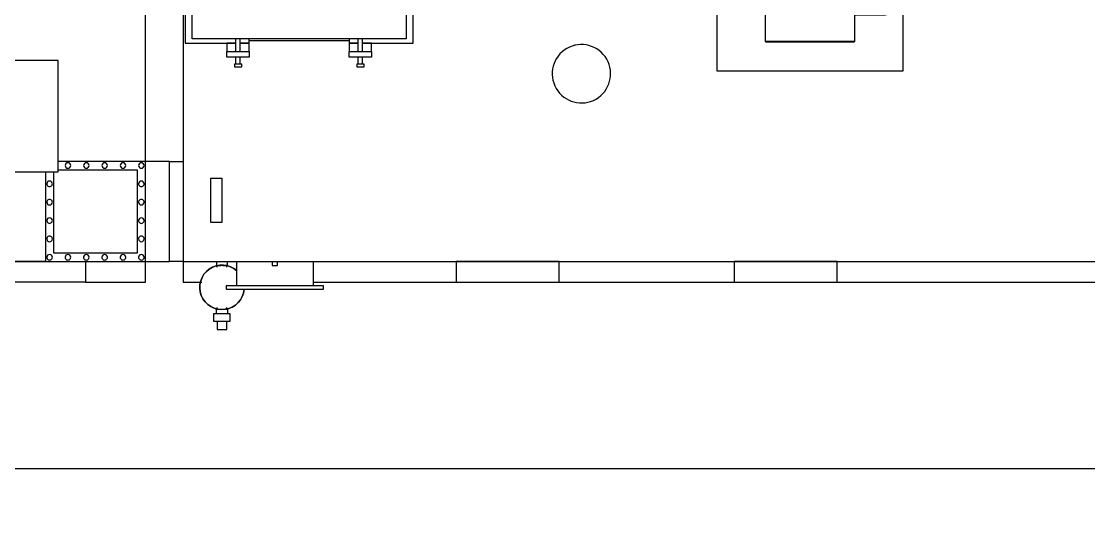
# Model space of a CAD drawing. Header units: millimetres. Extents: x -300 to 383236, y -195106 to -144646.
# Drawn here: x 24256 to 28095, y -166076 to -164313 of the extents above; entities that cross this region are included whole.
import ezdxf

# ---------------------------------------------------------------- set-up
doc = ezdxf.new("R2010")
doc.units = ezdxf.units.MM
doc.header["$LTSCALE"] = 60
doc.layers.add('BACK', color=8, linetype='Continuous')
doc.layers.add('EQUIPMENT', color=253, linetype='Continuous', lineweight=0)

# ---------------------------------------------------------------- blocks, each defined once
blk = doc.blocks.new('A$Cc6299706')
at = {"layer": 'EQUIPMENT', "lineweight": -3}
for points in [[(-40227, 29929.5), (-40227, 29184), (-50227, 29184), (-50227, 34184), (-40227, 34184), (-40227, 33429.5)], [(-43787.5, 31285.5), (-43747.5, 31285.5), (-43677.5, 31245.5), (-43677.5, 31115.5), (-43700.4, 31000.7), (-43765.4, 30903.4), (-43862.7, 30838.3), (-43977.5, 30815.5), (-44087.5, 30815.5), (-44087.5, 30720.5), (-44407.5, 30720.5), (-44407.5, 30815.5), (-44407.5, 30827.4), (-44462.3, 30838.3), (-44559.7, 30903.4), (-44624.7, 31000.7), (-44647.5, 31115.5), (-44647.5, 31085.5), (-44722.5, 31085.5)], [(-46853.5, 29854.5), (-46637.5, 29854.5), (-46637.5, 29929.5), (-46551.5, 29929.5), (-46551.5, 30289.5), (-46637.5, 30289.5), (-46637.5, 31237)], [(-46501.5, 31237), (-46501.5, 29929.5), (-44937.5, 29929.5)], [(-45699.5, 31164.5), (-45699.5, 30729.5), (-46469.5, 30729.5), (-46469.5, 31119.5)], [(-46469.5, 30939.5), (-46494.5, 30939.5), (-46494.5, 30714.5), (-46312.5, 30714.5), (-46344.5, 30714.5), (-46344.5, 30684.5)], [(-45824.5, 30684.5), (-45824.5, 30714.5), (-45856.5, 30714.5), (-45674.5, 30714.5), (-45674.5, 30939.5), (-45699.5, 30939.5)], [(-44582.5, 30937.6), (-44582.5, 30614.5), (-43912.5, 30614.5), (-43912.5, 30828.4)], [(-45009.5, 29929.5), (-42329.5, 29929.5), (-42329.5, 30854.5), (-43838.5, 30854.5)], [(-46312.5, 30684.5), (-46312.5, 30729.5)], [(-46264.5, 30684.5), (-46264.5, 30714.5), (-46296.5, 30714.5), (-46264.5, 30714.5), (-46264.5, 30729.5)], [(-46296.5, 30684.5), (-46296.5, 30729.5)], [(-46264.5, 30724.5), (-45904.5, 30724.5)], [(-45904.5, 30729.5), (-45904.5, 30714.5), (-45872.5, 30714.5), (-45904.5, 30714.5), (-45904.5, 30684.5)], [(-45872.5, 30684.5), (-45872.5, 30729.5)], [(-45856.5, 30684.5), (-45856.5, 30729.5)], [(-44407.5, 30720.5), (-44407.5, 30719.5), (-44087.5, 30719.5), (-44087.5, 30720.5)], [(-49951.5, 30342), (-49951.5, 30252), (-46951.5, 30252), (-46951.5, 30652), (-47209.5, 30652)], [(-46312.5, 30639.5), (-46312.5, 30664.5)], [(-46296.5, 30639.5), (-46296.5, 30664.5)], [(-45872.5, 30639.5), (-45872.5, 30664.5)], [(-45856.5, 30639.5), (-45856.5, 30664.5)], [(-46853.5, 29929.5), (-46853.5, 29854.5), (-47223.5, 29854.5), (-47223.5, 29929.5), (-46997.5, 29929.5), (-49981.5, 29929.5), (-49981.5, 30044.5), (-50056.5, 30044.5), (-50056.5, 30414.5), (-50009.5, 30414.5)], [(-46997.5, 30252), (-46997.5, 29929.5), (-46637.5, 29929.5), (-46637.5, 30289.5), (-46951.5, 30289.5)], [(-46951.5, 30259.5), (-46667.5, 30259.5), (-46667.5, 29959.5), (-46967.5, 29959.5), (-46967.5, 30252)], [(-46501.5, 29929.5), (-46501.5, 29854.5), (-46435.1, 29854.5)], [(-46382.5, 29929.5), (-46382.5, 29915), (-46366.2, 29915)], [(-46379.5, 29909.5), (-46379.5, 29915)], [(-46358.9, 29915), (-46342.5, 29915), (-46342.5, 29929.5)], [(-46345.5, 29909.5), (-46345.5, 29915)], [(-46310, 29929.5), (-46310, 29841.5)], [(-46182.5, 29929.5), (-46182.5, 29914.5), (-46162.5, 29914.5), (-46162.5, 29929.5)], [(-46035, 29929.5), (-46035, 29841.5)], [(-46035, 29854.5), (-45519.5, 29854.5)], [(-45149.5, 29854.5), (-44937.5, 29854.5)], [(-45009.5, 29854.5), (-44519.5, 29854.5)], [(-44149.5, 29854.5), (-42467, 29854.5)], [(-46382.5, 29741), (-46382.5, 29758), (-46366.2, 29758)], [(-46379.5, 29758), (-46379.5, 29763.5)], [(-46358.9, 29758), (-46342.5, 29758), (-46342.5, 29741)], [(-46345.5, 29758), (-46345.5, 29763.5)], [(-46379.5, 29715), (-46379.5, 29685), (-46345.5, 29685), (-46345.5, 29715)]]:
    blk.add_lwpolyline(points, dxfattribs=at)
for points in [[(-46264.5, 30684.5), (-46264.5, 30664.5), (-46344.5, 30664.5), (-46344.5, 30684.5)], [(-45824.5, 30684.5), (-45824.5, 30664.5), (-45904.5, 30664.5), (-45904.5, 30684.5)], [(-46317.5, 30639.5), (-46317.5, 30629.5), (-46291.5, 30629.5), (-46291.5, 30639.5)], [(-45877.5, 30639.5), (-45877.5, 30629.5), (-45851.5, 30629.5), (-45851.5, 30639.5)], [(-46551.5, 30289.5), (-46501.5, 30289.5), (-46501.5, 29929.5), (-46551.5, 29929.5)], [(-46362.5, 30229.5), (-46362.5, 30069.5), (-46402.5, 30069.5), (-46402.5, 30229.5)], [(-45519.5, 29854.5), (-45149.5, 29854.5), (-45149.5, 29929.5), (-45519.5, 29929.5)], [(-44519.5, 29854.5), (-44149.5, 29854.5), (-44149.5, 29929.5), (-44519.5, 29929.5)], [(-45997.5, 29829.5), (-45997.5, 29841.5), (-46347.5, 29841.5), (-46347.5, 29829.5)], [(-46392.5, 29741), (-46392.5, 29715), (-46332.5, 29715), (-46332.5, 29741)]]:
    blk.add_lwpolyline(points, close=True, dxfattribs=at)
for points in [[(-45122, 30695.4, 1), (-45017, 30513.6, 1)], [(-46906.5, 30274.5, 0.9995), (-46926.5, 30274.5, 0.9995)], [(-46840.5, 30274.5, 0.999964), (-46860.5, 30274.5, 0.999964)], [(-46774.5, 30274.5, 0.999545), (-46794.5, 30274.5, 0.9995)], [(-46708.5, 30274.5, 0.9995), (-46728.5, 30274.5, 0.999545)], [(-46642.5, 30274.5, 0.999545), (-46662.5, 30274.5, 0.9995)], [(-46972.5, 30208.5, 0.999964), (-46992.5, 30208.5, 1.000846)], [(-46642.5, 30208.5, 0.999545), (-46662.5, 30208.5, 1.000382)], [(-46972.5, 30142.5, 1.000846), (-46992.5, 30142.5, 0.999964)], [(-46642.5, 30142.5, 1.000427), (-46662.5, 30142.5, 0.9995)], [(-46972.5, 30076.5, 0.999964), (-46992.5, 30076.5, 1.000846)], [(-46642.5, 30076.5, 0.999545), (-46662.5, 30076.5, 1.000382)], [(-46972.5, 30010.5, 1.000846), (-46992.5, 30010.5, 0.999964)], [(-46642.5, 30010.5, 1.000427), (-46662.5, 30010.5, 0.9995)], [(-46972.5, 29944.5, 0.999964), (-46992.5, 29944.5, 1.000846)], [(-46906.5, 29944.5, 0.9995), (-46926.5, 29944.5, 1.000382)], [(-46840.5, 29944.5, 0.999964), (-46860.5, 29944.5, 1.000846)], [(-46774.5, 29944.5, 0.999545), (-46794.5, 29944.5, 1.000382)], [(-46708.5, 29944.5, 0.9995), (-46728.5, 29944.5, 1.000427)], [(-46642.5, 29944.5, 0.999545), (-46662.5, 29944.5, 1.000382)], [(-46309, 29895.9, 0.791338), (-46437, 29807.3, 0.791307), (-46282.9, 29829.3, -0.791307), (-46437, 29807.3, -0.791338)]]:
    blk.add_lwpolyline(points, format="xyb", close=True, dxfattribs=at)
for centre, radius, start, end in [((-45069.5, 30604.5), 105, 119.9989, 299.9989), ((-45069.5, 30604.5), 105, 119.9989, 299.9989), ((-45069.5, 30604.5), 105, 119.9989, 299.9989), ((-45069.5, 30604.5), 105, 119.9989, 299.9989), ((-45069.5, 30604.5), 105, 299.9989, 119.9989), ((-45069.5, 30604.5), 105, 299.9989, 119.9989), ((-45069.5, 30604.5), 105, 299.9989, 119.9989), ((-45069.5, 30604.5), 105, 299.9989, 119.9989), ((-46916.5, 30274.5), 10, 0.0286, 179.9714), ((-46916.5, 30274.5), 10, 0.0286, 179.9714), ((-46916.5, 30274.5), 10, 0.0286, 179.9714), ((-46916.5, 30274.5), 10, 0.0286, 179.9714), ((-46916.5, 30274.5), 10, 180.0286, 359.9714), ((-46916.5, 30274.5), 10, 180.0286, 359.9714), ((-46916.5, 30274.5), 10, 180.0286, 359.9714), ((-46916.5, 30274.5), 10, 180.0286, 359.9714), ((-46850.5, 30274.5), 10, 0.0021, 179.9979), ((-46850.5, 30274.5), 10, 0.0021, 179.9979), ((-46850.5, 30274.5), 10, 0.0021, 179.9979), ((-46850.5, 30274.5), 10, 0.0021, 179.9979), ((-46850.5, 30274.5), 10, 180.0021, 359.9979), ((-46850.5, 30274.5), 10, 180.0021, 359.9979), ((-46850.5, 30274.5), 10, 180.0021, 359.9979), ((-46850.5, 30274.5), 10, 180.0021, 359.9979), ((-46784.5, 30274.5), 10, 0.0261, 179.9739), ((-46784.5, 30274.5), 10, 0.0261, 179.9739), ((-46784.5, 30274.5), 10, 0.0261, 179.9739), ((-46784.5, 30274.5), 10, 0.0261, 179.9739), ((-46784.5, 30274.5), 10, 180.0286, 359.9714), ((-46784.5, 30274.5), 10, 180.0286, 359.9714), ((-46784.5, 30274.5), 10, 180.0286, 359.9714), ((-46784.5, 30274.5), 10, 180.0286, 359.9714), ((-46718.5, 30274.5), 10, 0.0286, 179.9714), ((-46718.5, 30274.5), 10, 0.0286, 179.9714), ((-46718.5, 30274.5), 10, 0.0286, 179.9714), ((-46718.5, 30274.5), 10, 0.0286, 179.9714), ((-46718.5, 30274.5), 10, 180.0261, 359.9739), ((-46718.5, 30274.5), 10, 180.0261, 359.9739), ((-46718.5, 30274.5), 10, 180.0261, 359.9739), ((-46718.5, 30274.5), 10, 180.0261, 359.9739), ((-46652.5, 30274.5), 10, 0.0261, 179.9739), ((-46652.5, 30274.5), 10, 0.0261, 179.9739), ((-46652.5, 30274.5), 10, 0.0261, 179.9739), ((-46652.5, 30274.5), 10, 0.0261, 179.9739), ((-46652.5, 30274.5), 10, 180.0286, 359.9714), ((-46652.5, 30274.5), 10, 180.0286, 359.9714), ((-46652.5, 30274.5), 10, 180.0286, 359.9714), ((-46652.5, 30274.5), 10, 180.0286, 359.9714), ((-46982.5, 30208.5), 10, 0.0021, 179.9979), ((-46982.5, 30208.5), 10, 0.0021, 179.9979), ((-46982.5, 30208.5), 10, 0.0021, 179.9979), ((-46982.5, 30208.5), 10, 0.0021, 179.9979), ((-46652.5, 30208.5), 10, 0.0261, 179.9739), ((-46652.5, 30208.5), 10, 0.0261, 179.9739), ((-46652.5, 30208.5), 10, 0.0261, 179.9739), ((-46652.5, 30208.5), 10, 0.0261, 179.9739), ((-46982.5, 30208.5), 10, 179.9515, 0.0485), ((-46982.5, 30208.5), 10, 179.9515, 0.0485), ((-46982.5, 30208.5), 10, 179.9515, 0.0485), ((-46982.5, 30208.5), 10, 179.9515, 0.0485), ((-46652.5, 30208.5), 10, 179.9781, 0.0219), ((-46652.5, 30208.5), 10, 179.9781, 0.0219), ((-46652.5, 30208.5), 10, 179.9781, 0.0219), ((-46652.5, 30208.5), 10, 179.9781, 0.0219), ((-46982.5, 30142.5), 10, 359.9515, 180.0485), ((-46982.5, 30142.5), 10, 359.9515, 180.0485), ((-46982.5, 30142.5), 10, 359.9515, 180.0485), ((-46982.5, 30142.5), 10, 359.9515, 180.0485), ((-46982.5, 30142.5), 10, 180.0021, 359.9979), ((-46982.5, 30142.5), 10, 180.0021, 359.9979), ((-46982.5, 30142.5), 10, 180.0021, 359.9979), ((-46982.5, 30142.5), 10, 180.0021, 359.9979), ((-46652.5, 30142.5), 10, 359.9755, 180.0245), ((-46652.5, 30142.5), 10, 359.9755, 180.0245), ((-46652.5, 30142.5), 10, 359.9755, 180.0245), ((-46652.5, 30142.5), 10, 359.9755, 180.0245), ((-46652.5, 30142.5), 10, 180.0286, 359.9714), ((-46652.5, 30142.5), 10, 180.0286, 359.9714), ((-46652.5, 30142.5), 10, 180.0286, 359.9714), ((-46652.5, 30142.5), 10, 180.0286, 359.9714), ((-46982.5, 30076.5), 10, 0.0021, 179.9979), ((-46982.5, 30076.5), 10, 0.0021, 179.9979), ((-46982.5, 30076.5), 10, 0.0021, 179.9979), ((-46982.5, 30076.5), 10, 0.0021, 179.9979), ((-46982.5, 30076.5), 10, 179.9515, 0.0485), ((-46982.5, 30076.5), 10, 179.9515, 0.0485), ((-46982.5, 30076.5), 10, 179.9515, 0.0485), ((-46982.5, 30076.5), 10, 179.9515, 0.0485), ((-46652.5, 30076.5), 10, 0.0261, 179.9739), ((-46652.5, 30076.5), 10, 0.0261, 179.9739), ((-46652.5, 30076.5), 10, 0.0261, 179.9739), ((-46652.5, 30076.5), 10, 0.0261, 179.9739), ((-46652.5, 30076.5), 10, 179.9781, 0.0219), ((-46652.5, 30076.5), 10, 179.9781, 0.0219), ((-46652.5, 30076.5), 10, 179.9781, 0.0219), ((-46652.5, 30076.5), 10, 179.9781, 0.0219), ((-46982.5, 30010.5), 10, 359.9515, 180.0485), ((-46982.5, 30010.5), 10, 359.9515, 180.0485), ((-46982.5, 30010.5), 10, 359.9515, 180.0485), ((-46982.5, 30010.5), 10, 359.9515, 180.0485), ((-46982.5, 30010.5), 10, 180.0021, 359.9979), ((-46982.5, 30010.5), 10, 180.0021, 359.9979), ((-46982.5, 30010.5), 10, 180.0021, 359.9979), ((-46982.5, 30010.5), 10, 180.0021, 359.9979), ((-46652.5, 30010.5), 10, 359.9755, 180.0245), ((-46652.5, 30010.5), 10, 359.9755, 180.0245), ((-46652.5, 30010.5), 10, 359.9755, 180.0245), ((-46652.5, 30010.5), 10, 359.9755, 180.0245), ((-46652.5, 30010.5), 10, 180.0286, 359.9714), ((-46652.5, 30010.5), 10, 180.0286, 359.9714), ((-46652.5, 30010.5), 10, 180.0286, 359.9714), ((-46652.5, 30010.5), 10, 180.0286, 359.9714), ((-46982.5, 29944.5), 10, 0.0021, 179.9979), ((-46982.5, 29944.5), 10, 0.0021, 179.9979), ((-46982.5, 29944.5), 10, 0.0021, 179.9979), ((-46982.5, 29944.5), 10, 0.0021, 179.9979), ((-46916.5, 29944.5), 10, 0.0286, 179.9714), ((-46916.5, 29944.5), 10, 0.0286, 179.9714), ((-46916.5, 29944.5), 10, 0.0286, 179.9714), ((-46916.5, 29944.5), 10, 0.0286, 179.9714), ((-46850.5, 29944.5), 10, 0.0021, 179.9979), ((-46850.5, 29944.5), 10, 0.0021, 179.9979), ((-46850.5, 29944.5), 10, 0.0021, 179.9979), ((-46850.5, 29944.5), 10, 0.0021, 179.9979), ((-46784.5, 29944.5), 10, 0.0261, 179.9739), ((-46784.5, 29944.5), 10, 0.0261, 179.9739), ((-46784.5, 29944.5), 10, 0.0261, 179.9739), ((-46784.5, 29944.5), 10, 0.0261, 179.9739), ((-46718.5, 29944.5), 10, 0.0286, 179.9714), ((-46718.5, 29944.5), 10, 0.0286, 179.9714), ((-46718.5, 29944.5), 10, 0.0286, 179.9714), ((-46718.5, 29944.5), 10, 0.0286, 179.9714), ((-46652.5, 29944.5), 10, 0.0261, 179.9739), ((-46652.5, 29944.5), 10, 0.0261, 179.9739), ((-46652.5, 29944.5), 10, 0.0261, 179.9739), ((-46652.5, 29944.5), 10, 0.0261, 179.9739), ((-46982.5, 29944.5), 10, 179.9515, 0.0485), ((-46982.5, 29944.5), 10, 179.9515, 0.0485), ((-46982.5, 29944.5), 10, 179.9515, 0.0485), ((-46982.5, 29944.5), 10, 179.9515, 0.0485), ((-46916.5, 29944.5), 10, 179.9781, 0.0219), ((-46916.5, 29944.5), 10, 179.9781, 0.0219), ((-46916.5, 29944.5), 10, 179.9781, 0.0219), ((-46916.5, 29944.5), 10, 179.9781, 0.0219), ((-46850.5, 29944.5), 10, 179.9515, 0.0485), ((-46850.5, 29944.5), 10, 179.9515, 0.0485), ((-46850.5, 29944.5), 10, 179.9515, 0.0485), ((-46850.5, 29944.5), 10, 179.9515, 0.0485), ((-46784.5, 29944.5), 10, 179.9781, 0.0219), ((-46784.5, 29944.5), 10, 179.9781, 0.0219), ((-46784.5, 29944.5), 10, 179.9781, 0.0219), ((-46784.5, 29944.5), 10, 179.9781, 0.0219), ((-46718.5, 29944.5), 10, 179.9755, 0.0245), ((-46718.5, 29944.5), 10, 179.9755, 0.0245), ((-46718.5, 29944.5), 10, 179.9755, 0.0245), ((-46718.5, 29944.5), 10, 179.9755, 0.0245), ((-46652.5, 29944.5), 10, 179.9781, 0.0219), ((-46652.5, 29944.5), 10, 179.9781, 0.0219), ((-46652.5, 29944.5), 10, 179.9781, 0.0219), ((-46652.5, 29944.5), 10, 179.9781, 0.0219), ((-46362.5, 29836.5), 80, 47.9729, 201.3965), ((-46362.5, 29836.5), 80, 47.9729, 201.3965), ((-46362.5, 29836.5), 80, 47.9729, 201.3965), ((-46362.5, 29836.5), 80, 201.3948, 354.814), ((-46362.5, 29836.5), 80, 201.3948, 354.814), ((-46362.5, 29836.5), 80, 201.3948, 354.814)]:
    blk.add_arc(centre, radius, start, end, dxfattribs=at)
blk = doc.blocks.new('A$C44261593')
h = blk.add_hatch()
h.set_pattern_fill('ANSI31', color=253, scale=100)
h.set_pattern_definition([(45, (0, -50460), (-224.5064, 224.5064), [])])
edge = h.paths.add_edge_path()
edge.add_line((-58347, -14256), (-58347, -14056))
edge.add_line((-58347, -14056), (-57547, -14056))
edge.add_line((-57547, -14056), (-57547, -15056))
edge.add_line((-57547, -15056), (-60547, -15056))
edge.add_line((-60547, -15056), (-60547, -31056))
edge.add_line((-60547, -31056), (-57647, -31056))
edge.add_line((-57647, -31056), (-57647, -32268))
edge.add_line((-57647, -32268), (-43347, -32268))
edge.add_line((-43347, -32268), (-43347, -29256))
edge.add_line((-43347, -29256), (-34347, -29256))
edge.add_line((-34347, -29256), (-34347, -14206))
edge.add_line((-34347, -14206), (-33547, -14206))
edge.add_line((-33547, -14206), (-33547, -29256))
edge.add_line((-33547, -29256), (-30497, -29256))
edge.add_line((-30497, -29256), (-30497, -30056))
edge.add_line((-30497, -30056), (-30547, -30056))
edge.add_line((-30547, -30056), (-30547, -34906))
edge.add_line((-30547, -34906), (-30569.2, -34906))
edge.add_arc((-31589.7, -35133.7), 1045.6, 12.5777, 76.5787)
edge.add_line((-31347, -34116.7), (-31347, -30056))
edge.add_line((-31347, -30056), (-42547, -30056))
edge.add_line((-42547, -30056), (-42547, -34906))
edge.add_line((-42547, -34906), (-43347, -34906))
edge.add_line((-43347, -34906), (-43347, -33068))
edge.add_line((-43347, -33068), (-57647, -33068))
edge.add_line((-57647, -33068), (-57647, -34906))
edge.add_line((-57647, -34906), (-58447, -34906))
edge.add_line((-58447, -34906), (-58447, -31856))
edge.add_line((-58447, -31856), (-66197, -31856))
edge.add_line((-66197, -31856), (-66197, -31056))
edge.add_line((-66197, -31056), (-61347, -31056))
edge.add_line((-61347, -31056), (-61347, -14256))
edge.add_line((-61347, -14256), (-58347, -14256))

msp = doc.modelspace()

# ---------------------------------------------------------------- linework, layer by layer
msp.add_lwpolyline([(21113, -160922.1), (31113, -160922.1), (31113, -165922.1), (21113, -165922.1)], close=True)
at = {"layer": 'BACK'}
msp.add_lwpolyline([(21113, -160922.1), (31113, -160922.1), (31113, -165922.1), (21113, -165922.1)], close=True, dxfattribs=at)

# ---------------------------------------------------------------- block references
for name, p in [('A$C44261593', (71340, -144646.1)), ('A$Cc6299706', (71340, -195106.1))]:
    msp.add_blockref(name, p)

doc.saveas('drawing.dxf')
